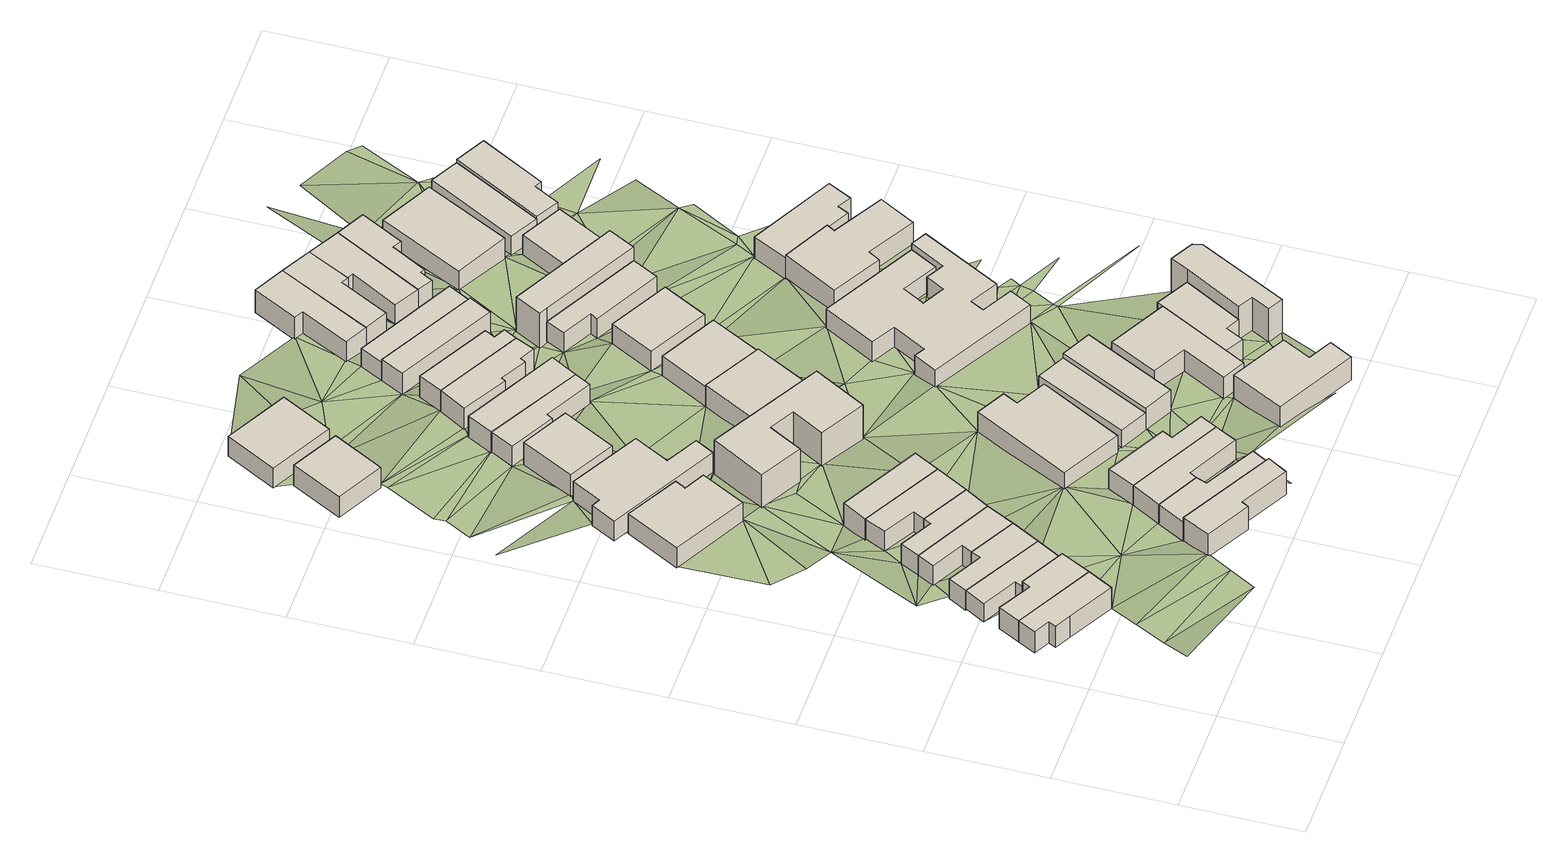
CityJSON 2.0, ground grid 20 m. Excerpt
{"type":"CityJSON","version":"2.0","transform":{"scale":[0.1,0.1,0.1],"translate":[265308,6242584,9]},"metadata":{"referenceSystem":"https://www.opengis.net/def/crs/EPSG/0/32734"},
"CityObjects":{
"building1":{"type":"Building","attributes":{"address":"36 Burns Road Salt River Cape Town","building":"house","building:levels":1,"building_height":4.1,"roof_height":18.3,"ground_height":14.2,"plus_code":"4FRW3F96+MC8"},"geometry":[{"type":"Solid","lod":"1","boundaries":[[[[0,1,2,3]],[[1,4,5,2]],[[4,6,7,5]],[[6,8,9,7]],[[8,10,11,9]],[[10,12,13,11]],[[12,0,3,13]],[[3,2,5,7,9,11,13]],[[12,10,8,6,4,1,0]]]]}]},
"building2":{"type":"Building","attributes":{"address":"34 Burns Road Salt River Cape Town","building":"house","building:levels":1,"building_height":4.1,"roof_height":18.3,"ground_height":14.2,"plus_code":"4FRW3F96+MCQ"},"geometry":[{"type":"Solid","lod":"1","boundaries":[[[[1,14,15,2]],[[14,16,17,15]],[[16,18,19,17]],[[18,20,21,19]],[[20,4,5,21]],[[4,1,2,5]],[[2,15,17,19,21,5]],[[4,20,18,16,14,1]]]]}]},
"building3":{"type":"Building","attributes":{"address":"32 Burns Road Salt River Cape Town","building":"house","building:levels":1,"building_height":4.1,"roof_height":17.2,"ground_height":13.1,"plus_code":"4FRW3F96+PC5"},"geometry":[{"type":"Solid","lod":"1","boundaries":[[[[22,23,24,25]],[[23,26,27,24]],[[26,28,29,27]],[[28,30,31,29]],[[30,32,33,31]],[[32,22,25,33]],[[25,24,27,29,31,33]],[[32,30,28,26,23,22]]]]}]},
"building4":{"type":"Building","attributes":{"address":"30 Burns Road Salt River Cape Town","building":"house","building:levels":1,"building_height":4.1,"roof_height":17.2,"ground_height":13.1,"plus_code":"4FRW3F96+PF6"},"geometry":[{"type":"Solid","lod":"1","boundaries":[[[[34,35,36,24]],[[35,37,38,36]],[[37,39,40,38]],[[39,41,42,40]],[[41,43,27,42]],[[43,34,24,27]],[[24,36,38,40,42,27]],[[43,41,39,37,35,34]]]]}]},
"building5":{"type":"Building","attributes":{"address":"Burns Road Salt River Cape Town","building":"house","building:levels":1,"building_height":4.1,"roof_height":17.2,"ground_height":13.1,"plus_code":"4FRW3F96+PFP"},"geometry":[{"type":"Solid","lod":"1","boundaries":[[[[35,44,45,36]],[[44,46,47,45]],[[46,48,49,47]],[[48,50,51,49]],[[50,37,38,51]],[[37,35,36,38]],[[36,45,47,49,51,38]],[[37,50,48,46,44,35]]]]}]},
"building6":{"type":"Building","attributes":{"address":"Burns Road Salt River Cape Town","building":"house","building:levels":1,"building_height":4.1,"roof_height":17.2,"ground_height":13.1,"plus_code":"4FRW3F96+QF4"},"geometry":[{"type":"Solid","lod":"1","boundaries":[[[[44,52,53,45]],[[52,54,55,53]],[[54,56,57,55]],[[56,58,59,57]],[[58,46,47,59]],[[46,44,45,47]],[[45,53,55,57,59,47]],[[46,58,56,54,52,44]]]]}]},
"building7":{"type":"Building","attributes":{"address":"27 Addison Road Salt River Cape Town","building":"house","building:levels":1,"building_height":4.1,"roof_height":16.05,"ground_height":11.95,"plus_code":"4FRW3F96+VFR"},"geometry":[{"type":"Solid","lod":"1","boundaries":[[[[60,61,62,63]],[[61,64,65,62]],[[64,66,67,65]],[[66,68,69,67]],[[68,70,71,69]],[[70,60,63,71]],[[63,62,65,67,69,71]],[[70,68,66,64,61,60]]]]}]},
"building8":{"type":"Building","attributes":{"address":"43 Burns Road Salt River Cape Town","building":"house","building:levels":1,"building_height":4.1,"roof_height":18.71,"ground_height":14.61,"plus_code":"4FRW3F96+JG5"},"geometry":[{"type":"Solid","lod":"1","boundaries":[[[[72,73,74,75]],[[73,76,77,74]],[[76,78,79,77]],[[78,80,81,79]],[[80,82,83,81]],[[82,72,75,83]],[[75,74,77,79,81,83]],[[82,80,78,76,73,72]]]]}]},
"building9":{"type":"Building","attributes":{"address":"Burns Road Salt River Cape Town","building":"house","building:levels":1,"building_height":4.1,"roof_height":17.2,"ground_height":13.1,"plus_code":"4FRW3F96+QFH"},"geometry":[{"type":"Solid","lod":"1","boundaries":[[[[52,84,85,53]],[[84,86,87,85]],[[86,88,89,87]],[[88,90,91,89]],[[90,54,55,91]],[[54,52,53,55]],[[53,85,87,89,91,55]],[[54,90,88,86,84,52]]]]}]},
"building10":{"type":"Building","attributes":{"address":"41 Burns Road Salt River Cape Town","building":"house","building:levels":1,"building_height":4.1,"roof_height":17.84,"ground_height":13.74,"plus_code":"4FRW3F96+JH7"},"geometry":[{"type":"Solid","lod":"1","boundaries":[[[[92,93,94,95]],[[93,96,97,94]],[[96,98,99,97]],[[98,100,101,99]],[[100,102,103,101]],[[102,92,95,103]],[[95,94,97,99,101,103]],[[102,100,98,96,93,92]]]]}]},
"building11":{"type":"Building","attributes":{"address":"22 Burns Road Salt River Cape Town","building":"house","building:levels":1,"building_height":4.1,"roof_height":17.2,"ground_height":13.1,"plus_code":"4FRW3F96+QGJ"},"geometry":[{"type":"Solid","lod":"1","boundaries":[[[[104,105,106,85]],[[105,107,108,106]],[[107,109,87,108]],[[109,104,85,87]],[[85,106,108,87]],[[109,107,105,104]]]]}]},
"building12":{"type":"Building","attributes":{"address":"25 Addison Road Salt River Cape Town","building":"house","building:levels":1,"building_height":4.1,"roof_height":16.05,"ground_height":11.95,"plus_code":"4FRW3F96+WF8"},"geometry":[{"type":"Solid","lod":"1","boundaries":[[[[110,111,112,113]],[[111,114,115,112]],[[114,116,117,115]],[[116,118,119,117]],[[118,120,121,119]],[[120,122,123,121]],[[122,124,125,123]],[[124,110,113,125]],[[113,112,115,117,119,121,123,125]],[[124,122,120,118,116,114,111,110]]]]}]},
"building13":{"type":"Building","attributes":{"address":"39 Burns Road Salt River Cape Town","building":"house","building:levels":1,"building_height":4.1,"roof_height":17.84,"ground_height":13.74,"plus_code":"4FRW3F96+JHM"},"geometry":[{"type":"Solid","lod":"1","boundaries":[[[[102,100,101,103]],[[100,126,127,101]],[[126,128,129,127]],[[128,130,131,129]],[[130,132,133,131]],[[132,102,103,133]],[[103,101,127,129,131,133]],[[132,130,128,126,100,102]]]]}]},
"building14":{"type":"Building","attributes":{"address":"26 Addison Road Salt River Cape Town","building":"house","building:levels":1,"building_height":4.1,"roof_height":15.08,"ground_height":10.98,"plus_code":"4FRW3FC6+3CQ"},"geometry":[{"type":"Solid","lod":"1","boundaries":[[[[134,135,136,137]],[[135,138,139,136]],[[138,140,141,139]],[[140,134,137,141]],[[137,136,139,141]],[[140,138,135,134]]]]}]},
"building15":{"type":"Building","attributes":{"address":"37 Burns Road Salt River Cape Town","building":"house","building:levels":1,"building_height":4.1,"roof_height":17.84,"ground_height":13.74,"plus_code":"4FRW3F96+MH4"},"geometry":[{"type":"Solid","lod":"1","boundaries":[[[[132,130,131,133]],[[130,142,143,131]],[[142,144,145,143]],[[144,146,147,145]],[[146,148,149,147]],[[148,132,133,149]],[[133,131,143,145,147,149]],[[148,146,144,142,130,132]]]]}]},
"building16":{"type":"Building","attributes":{"address":"23 Addison Road Salt River Cape Town","building":"house","building:levels":1,"building_height":4.1,"roof_height":16.05,"ground_height":11.95,"plus_code":"4FRW3F96+XF9"},"geometry":[{"type":"Solid","lod":"1","boundaries":[[[[150,151,152,153]],[[151,154,155,152]],[[154,156,157,155]],[[156,150,153,157]],[[153,152,155,157]],[[156,154,151,150]]]]}]},
"building17":{"type":"Building","attributes":{"address":"3 Pope Street Salt River Cape Town","building":"hall","building:levels":2,"amenity":"community_centre","building_height":6.9,"roof_height":19.05,"ground_height":12.15,"plus_code":"4FRW3F96+RHV"},"geometry":[{"type":"Solid","lod":"1","boundaries":[[[[158,159,160,161]],[[159,162,163,160]],[[162,164,165,163]],[[164,166,167,165]],[[166,168,169,167]],[[168,170,171,169]],[[170,172,173,171]],[[172,158,161,173]],[[161,160,163,165,167,169,171,173]],[[172,170,168,166,164,162,159,158]]]]}]},
"building18":{"type":"Building","attributes":{"address":"12 Pope Street Salt River Cape Town","building":"house","building:levels":1,"building_height":4.1,"roof_height":16.91,"ground_height":12.81,"plus_code":"4FRW3F96+PH9"},"geometry":[{"type":"Solid","lod":"1","boundaries":[[[[174,175,176,177]],[[175,178,179,176]],[[178,180,181,179]],[[180,182,183,181]],[[182,184,185,183]],[[184,174,177,185]],[[177,176,179,181,183,185]],[[184,182,180,178,175,174]]]]}]},
"building19":{"type":"Building","attributes":{"address":"24 Addison Road Salt River Cape Town","building":"house","building:levels":1,"building_height":4.1,"roof_height":14.92,"ground_height":10.82,"plus_code":"4FRW3FC6+4F6"},"geometry":[{"type":"Solid","lod":"1","boundaries":[[[[186,187,188,189]],[[187,190,191,188]],[[190,192,193,191]],[[192,186,189,193]],[[189,188,191,193]],[[192,190,187,186]]]]}]},
"building20":{"type":"Building","attributes":{"address":"21 Addison Road Salt River Cape Town","building":"house","building:levels":1,"building_height":4.1,"roof_height":15.49,"ground_height":11.39,"plus_code":"4FRW3F96+XGM"},"geometry":[{"type":"Solid","lod":"1","boundaries":[[[[194,195,196,197]],[[195,198,199,196]],[[198,200,201,199]],[[200,202,203,201]],[[202,204,205,203]],[[204,194,197,205]],[[197,196,199,201,203,205]],[[204,202,200,198,195,194]]]]}]},
"building21":{"type":"Building","attributes":{"address":"14 Pope Street Salt River Cape Town","building":"house","building:levels":1,"building_height":4.1,"roof_height":16.91,"ground_height":12.81,"plus_code":"4FRW3F96+MJW"},"geometry":[{"type":"Solid","lod":"1","boundaries":[[[[206,207,208,209]],[[207,210,211,208]],[[210,212,213,211]],[[212,206,209,213]],[[209,208,211,213]],[[212,210,207,206]]]]}]},
"building22":{"type":"Building","attributes":{"address":"19 Addison Road Salt River Cape Town","building":"house","building:levels":1,"building_height":4.1,"roof_height":15.49,"ground_height":11.39,"plus_code":"4FRW3F96+XGW"},"geometry":[{"type":"Solid","lod":"1","boundaries":[[[[214,215,197,196]],[[215,216,217,197]],[[216,218,219,217]],[[218,214,196,219]],[[196,197,217,219]],[[218,216,215,214]]]]}]},
"building23":{"type":"Building","attributes":{"address":"Burns Road Salt River Cape Town","building":"house","building:levels":1,"building_height":4.1,"roof_height":16.25,"ground_height":12.15,"plus_code":"4FRW3F96+VHG"},"geometry":[{"type":"Solid","lod":"1","boundaries":[[[[220,221,222,223]],[[221,224,225,222]],[[224,226,227,225]],[[226,220,223,227]],[[223,222,225,227]],[[226,224,221,220]]]]}]},
"building24":{"type":"Building","attributes":{"address":"38 Coleridge Road Salt River Cape Town","building":"house","building:levels":1,"building_height":4.1,"roof_height":18.2,"ground_height":14.1,"plus_code":"4FRW3F96+JM3"},"geometry":[{"type":"Solid","lod":"1","boundaries":[[[[228,229,230,231]],[[229,232,233,230]],[[232,234,235,233]],[[234,236,237,235]],[[236,238,239,237]],[[238,228,231,239]],[[231,230,233,235,237,239]],[[238,236,234,232,229,228]]]]}]},
"building25":{"type":"Building","attributes":{"address":"16 Pope Street Salt River Cape Town","building":"house","building:levels":1,"building_height":4.1,"roof_height":17.84,"ground_height":13.74,"plus_code":"4FRW3F96+MJX"},"geometry":[{"type":"Solid","lod":"1","boundaries":[[[[240,241,242,243]],[[241,244,245,242]],[[244,246,247,245]],[[246,240,243,247]],[[243,242,245,247]],[[246,244,241,240]]]]}]},
"building26":{"type":"Building","attributes":{"address":"17 Addison Road Salt River Cape Town","building":"house","building:levels":1,"building_height":4.1,"roof_height":15.49,"ground_height":11.39,"plus_code":"4FRW3FC6+2GH"},"geometry":[{"type":"Solid","lod":"1","boundaries":[[[[248,249,250,251]],[[249,252,253,250]],[[252,254,255,253]],[[254,256,257,255]],[[256,258,259,257]],[[258,260,261,259]],[[260,262,263,261]],[[262,248,251,263]],[[251,250,253,255,257,259,261,263]],[[262,260,258,256,254,252,249,248]]]]}]},
"building27":{"type":"Building","attributes":{"address":"15 Addison Road Salt River Cape Town","building":"house","building:levels":1,"building_height":4.1,"roof_height":15.49,"ground_height":11.39,"plus_code":"4FRW3FC6+2HJ"},"geometry":[{"type":"Solid","lod":"1","boundaries":[[[[248,262,263,251]],[[262,264,265,263]],[[264,266,267,265]],[[266,268,269,267]],[[268,270,271,269]],[[270,248,251,271]],[[251,263,265,267,269,271]],[[270,268,266,264,262,248]]]]}]},
"building28":{"type":"Building","attributes":{"address":"Burns Road Salt River Cape Town","building":"house","building:levels":1,"building_height":4.1,"roof_height":15.71,"ground_height":11.61,"plus_code":"4FRW3F96+WJ2"},"geometry":[{"type":"Solid","lod":"1","boundaries":[[[[220,272,273,274]],[[272,275,276,273]],[[275,221,277,276]],[[221,220,274,277]],[[274,273,276,277]],[[221,275,272,220]]]]}]},
"building29":{"type":"Building","attributes":{"address":"18 Pope Street Salt River Cape Town","building":"house","building:levels":1,"building_height":4.1,"roof_height":17.53,"ground_height":13.43,"plus_code":"4FRW3F96+MM8"},"geometry":[{"type":"Solid","lod":"1","boundaries":[[[[278,279,280,281]],[[279,282,283,280]],[[282,284,285,283]],[[284,286,287,285]],[[286,288,289,287]],[[288,290,291,289]],[[290,278,281,291]],[[281,280,283,285,287,289,291]],[[290,288,286,284,282,279,278]]]]}]},
"building30":{"type":"Building","attributes":{"address":"13 Addison Road Salt River Cape Town","building":"house","building:levels":1,"building_height":4.1,"roof_height":15.17,"ground_height":11.07,"plus_code":"4FRW3FC6+3H3"},"geometry":[{"type":"Solid","lod":"1","boundaries":[[[[292,293,294,295]],[[293,296,297,294]],[[296,298,299,297]],[[298,292,295,299]],[[295,294,297,299]],[[298,296,293,292]]]]}]},
"building31":{"type":"Building","attributes":{"address":"20 Pope Street Salt River Cape Town","building":"house","building:levels":1,"building_height":4.1,"roof_height":17.53,"ground_height":13.43,"plus_code":"4FRW3F96+MP3"},"geometry":[{"type":"Solid","lod":"1","boundaries":[[[[300,301,302,303]],[[301,304,281,302]],[[304,305,291,281]],[[305,306,307,291]],[[306,308,309,307]],[[308,310,311,309]],[[310,300,303,311]],[[303,302,281,291,307,309,311]],[[310,308,306,305,304,301,300]]]]}]},
"building32":{"type":"Building","attributes":{"address":"11 Addison Road Salt River Cape Town","building":"house","building:levels":1,"building_height":4.1,"roof_height":14.63,"ground_height":10.53,"plus_code":"4FRW3FC6+3H8"},"geometry":[{"type":"Solid","lod":"1","boundaries":[[[[298,312,313,314]],[[312,315,316,313]],[[315,292,317,316]],[[292,298,314,317]],[[314,313,316,317]],[[292,315,312,298]]]]}]},
"building33":{"type":"Building","attributes":{"address":"14A Burns Road Salt River Cape Town","building":"house","building:levels":1,"building_height":4.1,"roof_height":15.71,"ground_height":11.61,"plus_code":"4FRW3F96+WJV"},"geometry":[{"type":"Solid","lod":"1","boundaries":[[[[318,319,320,321]],[[319,322,323,320]],[[322,324,325,323]],[[324,318,321,325]],[[321,320,323,325]],[[324,322,319,318]]]]}]},
"building34":{"type":"Building","attributes":{"address":"33A Burns Road Salt River Cape Town","building":"house","building:levels":1,"building_height":4.1,"roof_height":15.88,"ground_height":11.78,"plus_code":"4FRW3F96+RM3"},"geometry":[{"type":"Solid","lod":"1","boundaries":[[[[326,327,328,329]],[[327,330,331,328]],[[330,332,333,331]],[[332,334,335,333]],[[334,336,337,335]],[[336,338,339,337]],[[338,340,341,339]],[[340,342,343,341]],[[342,344,345,343]],[[344,346,347,345]],[[346,348,349,347]],[[348,350,351,349]],[[350,352,353,351]],[[352,354,355,353]],[[354,356,357,355]],[[356,358,359,357]],[[358,360,361,359]],[[360,362,363,361]],[[362,364,365,363]],[[364,326,329,365]],[[329,328,331,333,335,337,339,341,343,345,347,349,351,353,355,357,359,361,363,365]],[[364,362,360,358,356,354,352,350,348,346,344,342,340,338,336,334,332,330,327,326]]]]}]},
"building35":{"type":"Building","attributes":{"address":"2 Tennyson Street Salt River Cape Town","building":"house","building:levels":1,"building_height":4.1,"roof_height":14.63,"ground_height":10.53,"plus_code":"4FRW3FC6+4H7"},"geometry":[{"type":"Solid","lod":"1","boundaries":[[[[366,367,368,369]],[[367,370,371,368]],[[370,372,373,371]],[[372,374,375,373]],[[374,376,377,375]],[[376,366,369,377]],[[369,368,371,373,375,377]],[[376,374,372,370,367,366]]]]}]},
"building36":{"type":"Building","attributes":{"address":"36 Coleridge Road Salt River Cape Town","building":"house","building:levels":2,"building_height":6.9,"roof_height":20.33,"ground_height":13.43,"plus_code":"4FRW3F96+MP5"},"geometry":[{"type":"Solid","lod":"1","boundaries":[[[[310,378,379,380]],[[378,381,382,379]],[[381,383,384,382]],[[383,385,386,384]],[[385,387,388,386]],[[387,389,390,388]],[[389,300,391,390]],[[300,310,380,391]],[[380,379,382,384,386,388,390,391]],[[300,389,387,385,383,381,378,310]]]]}]},
"building37":{"type":"Building","attributes":{"address":"14 Burns Road Salt River Cape Town","building":"house","building:levels":1,"building_height":4.1,"roof_height":15.17,"ground_height":11.07,"plus_code":"4FRW3F96+XJG"},"geometry":[{"type":"Solid","lod":"1","boundaries":[[[[392,393,394,395]],[[393,396,397,394]],[[396,398,399,397]],[[398,400,401,399]],[[400,402,403,401]],[[402,392,395,403]],[[395,394,397,399,401,403]],[[402,400,398,396,393,392]]]]}]},
"building38":{"type":"Building","attributes":{"address":"4 Tennyson Street Salt River Cape Town","building":"house","building:levels":1,"building_height":4.1,"roof_height":14.63,"ground_height":10.53,"plus_code":"4FRW3FC6+4JC"},"geometry":[{"type":"Solid","lod":"1","boundaries":[[[[404,405,369,406]],[[405,407,377,369]],[[407,408,409,377]],[[408,410,411,409]],[[410,412,413,411]],[[412,404,406,413]],[[406,369,377,409,411,413]],[[412,410,408,407,405,404]]]]}]},
"building39":{"type":"Building","attributes":{"address":"12 Burns Road Salt River Cape Town","building":"house","building:levels":2,"building_height":6.9,"roof_height":17.97,"ground_height":11.07,"plus_code":"4FRW3F96+XJX"},"geometry":[{"type":"Solid","lod":"1","boundaries":[[[[414,415,416,417]],[[415,418,419,416]],[[418,420,421,419]],[[420,422,423,421]],[[422,414,417,423]],[[417,416,419,421,423]],[[422,420,418,415,414]]]]}]},
"building40":{"type":"Building","attributes":{"address":"6 Tennyson Street Salt River Cape Town","building":"house","building:levels":1,"building_height":4.1,"roof_height":14.63,"ground_height":10.53,"plus_code":"4FRW3FC6+3JV"},"geometry":[{"type":"Solid","lod":"1","boundaries":[[[[424,404,406,425]],[[404,412,413,406]],[[412,426,427,413]],[[426,428,429,427]],[[428,430,431,429]],[[430,424,425,431]],[[425,406,413,427,429,431]],[[430,428,426,412,404,424]]]]}]},
"building41":{"type":"Building","attributes":{"address":"8 Tennyson Street Salt River Cape Town","building":"house","building:levels":1,"building_height":4.1,"roof_height":14.63,"ground_height":10.53,"plus_code":"4FRW3FC6+4M2"},"geometry":[{"type":"Solid","lod":"1","boundaries":[[[[424,430,431,425]],[[430,432,433,431]],[[432,434,435,433]],[[434,436,437,435]],[[436,438,439,437]],[[438,440,441,439]],[[440,442,443,441]],[[442,424,425,443]],[[425,431,433,435,437,439,441,443]],[[442,440,438,436,434,432,430,424]]]]}]},
"building42":{"type":"Building","attributes":{"address":"31 Burns Road Salt River Cape Town","building":"house","building:levels":1,"building_height":4.1,"roof_height":15.88,"ground_height":11.78,"plus_code":"4FRW3F96+VP7"},"geometry":[{"type":"Solid","lod":"1","boundaries":[[[[444,445,446,447]],[[445,448,449,446]],[[448,450,451,449]],[[450,452,453,451]],[[452,454,455,453]],[[454,456,457,455]],[[456,458,459,457]],[[458,444,447,459]],[[447,446,449,451,453,455,457,459]],[[458,456,454,452,450,448,445,444]]]]}]},
"building43":{"type":"Building","attributes":{"address":"10 Burns Road Salt River Cape Town","building":"house","building:levels":1,"building_height":4.1,"roof_height":14.79,"ground_height":10.69,"plus_code":"4FRW3FC6+2M8"},"geometry":[{"type":"Solid","lod":"1","boundaries":[[[[460,461,462,463]],[[461,464,465,462]],[[464,466,467,465]],[[466,460,463,467]],[[463,462,465,467]],[[466,464,461,460]]]]}]},
"building44":{"type":"Building","attributes":{"address":"10 Tennyson Street Salt River Cape Town","building":"house","building:levels":1,"building_height":4.1,"roof_height":14.63,"ground_height":10.53,"plus_code":"4FRW3FC6+3MF"},"geometry":[{"type":"Solid","lod":"1","boundaries":[[[[468,469,470,471]],[[469,472,473,470]],[[472,474,475,473]],[[474,468,471,475]],[[471,470,473,475]],[[474,472,469,468]]]]}]},
"building45":{"type":"Building","attributes":{"address":"29 Burns Road Salt River Cape Town","building":"house","building:levels":1,"building_height":4.1,"roof_height":15.31,"ground_height":11.21,"plus_code":"4FRW3F96+VPQ"},"geometry":[{"type":"Solid","lod":"1","boundaries":[[[[476,477,478,479]],[[477,480,481,478]],[[480,482,483,481]],[[482,484,485,483]],[[484,486,487,485]],[[486,488,489,487]],[[488,476,479,489]],[[479,478,481,483,485,487,489]],[[488,486,484,482,480,477,476]]]]}]},
"building46":{"type":"Building","attributes":{"address":"12 Tennyson Street Salt River Cape Town","building":"house","building:levels":1,"building_height":4.1,"roof_height":14.24,"ground_height":10.14,"plus_code":"4FRW3FC6+3P6"},"geometry":[{"type":"Solid","lod":"1","boundaries":[[[[490,491,492,493]],[[491,494,495,492]],[[494,496,497,495]],[[496,490,493,497]],[[493,492,495,497]],[[496,494,491,490]]]]}]},
"building47":{"type":"Building","attributes":{"address":"14 Tennyson Street Salt River Cape Town","building":"house","building:levels":1,"building_height":4.1,"roof_height":14.79,"ground_height":10.69,"plus_code":"4FRW3FC6+3P4"},"geometry":[{"type":"Solid","lod":"1","boundaries":[[[[490,496,498,499]],[[496,500,501,498]],[[500,502,503,501]],[[502,504,505,503]],[[504,506,507,505]],[[506,490,499,507]],[[499,498,501,503,505,507]],[[506,504,502,500,496,490]]]]}]},
"terrain1":{"type":"TINRelief","geometry":[{"type":"CompositeSurface","lod":"1","boundaries":[[[508,509,510]],[[511,510,512]],[[513,514,515]],[[513,516,28]],[[509,512,510]],[[517,0,511]],[[518,519,520]],[[46,520,519]],[[0,521,1]],[[512,517,511]],[[518,37,519]],[[518,39,37]],[[46,58,520]],[[14,1,521]],[[517,521,0]],[[519,37,50]],[[522,520,58]],[[14,521,523]],[[524,525,526]],[[58,88,522]],[[517,82,521]],[[525,527,526]],[[54,88,58]],[[54,58,56]],[[88,86,522]],[[524,522,525]],[[521,82,528]],[[90,88,54]],[[522,86,107]],[[523,521,529]],[[35,523,529]],[[530,521,528]],[[522,107,531]],[[522,531,525]],[[118,532,533]],[[35,529,44]],[[534,64,535]],[[530,529,521]],[[533,536,118]],[[52,44,529]],[[531,107,537]],[[118,538,539]],[[60,525,531]],[[198,540,539]],[[535,64,110]],[[529,530,148]],[[61,60,64]],[[538,198,539]],[[541,100,98]],[[537,107,542]],[[543,531,537]],[[540,195,544]],[[60,531,162]],[[542,107,545]],[[100,128,126]],[[64,60,110]],[[118,546,538]],[[195,547,544]],[[529,148,548]],[[549,550,551]],[[541,128,100]],[[52,529,180]],[[542,543,537]],[[52,180,84]],[[60,162,110]],[[549,551,541]],[[198,195,540]],[[116,546,118]],[[198,538,156]],[[148,146,548]],[[128,541,551]],[[543,542,552]],[[192,553,554]],[[180,545,84]],[[555,547,556]],[[114,111,116]],[[128,551,130]],[[557,110,162]],[[542,545,558]],[[559,146,144]],[[554,134,192]],[[542,560,552]],[[561,548,146]],[[547,195,556]],[[111,110,557]],[[559,144,142]],[[156,200,198]],[[130,551,562]],[[116,154,546]],[[180,558,545]],[[561,146,563]],[[563,146,559]],[[564,555,556]],[[565,134,555]],[[154,200,156]],[[116,111,221]],[[548,561,174]],[[564,565,555]],[[162,566,557]],[[567,559,142]],[[559,567,563]],[[551,568,562]],[[557,221,111]],[[142,130,236]],[[202,200,154]],[[562,236,130]],[[116,569,154]],[[293,192,134]],[[202,154,569]],[[567,142,570]],[[569,116,221]],[[558,180,571]],[[178,175,572]],[[174,561,207]],[[556,573,564]],[[572,175,174]],[[186,192,574]],[[570,142,236]],[[293,134,565]],[[557,566,575]],[[178,571,180]],[[572,207,178]],[[186,576,577]],[[574,192,293]],[[566,558,578]],[[174,207,572]],[[216,573,556]],[[207,571,178]],[[571,579,558]],[[578,558,579]],[[570,580,567]],[[236,581,570]],[[293,565,582]],[[580,583,567]],[[575,566,578]],[[221,275,569]],[[583,246,567]],[[186,574,576]],[[584,585,573]],[[293,292,574]],[[194,569,322]],[[236,234,581]],[[578,220,575]],[[216,584,573]],[[569,275,322]],[[574,292,315]],[[268,293,582]],[[581,306,305]],[[279,246,583]],[[234,586,587]],[[306,581,234]],[[584,260,258]],[[588,578,579]],[[216,260,584]],[[216,194,396]],[[589,574,315]],[[571,207,590]],[[207,206,590]],[[319,194,322]],[[275,591,322]],[[592,576,574]],[[216,396,260]],[[579,593,594]],[[592,574,589]],[[381,306,234]],[[396,194,319]],[[220,578,595]],[[588,579,594]],[[587,383,234]],[[588,595,578]],[[590,206,246]],[[268,596,293]],[[308,306,310]],[[597,262,260]],[[591,275,272]],[[310,306,381]],[[301,246,279]],[[396,597,260]],[[315,407,589]],[[234,383,381]],[[324,322,591]],[[264,268,266]],[[264,262,597]],[[272,220,595]],[[381,378,310]],[[393,597,396]],[[279,304,301]],[[315,408,407]],[[396,319,400]],[[268,264,596]],[[272,324,591]],[[598,264,597]],[[400,398,396]],[[592,589,599]],[[598,596,264]],[[600,246,301]],[[246,600,590]],[[408,315,601]],[[318,400,319]],[[596,598,602]],[[603,604,605]],[[324,272,444]],[[601,428,408]],[[605,604,606]],[[272,595,444]],[[410,408,428]],[[606,590,607]],[[607,590,600]],[[600,301,389]],[[301,300,389]],[[608,400,318]],[[344,348,346]],[[350,348,344]],[[609,602,598]],[[430,428,601]],[[595,610,611]],[[444,595,611]],[[612,606,607]],[[410,428,412]],[[613,605,606]],[[609,601,602]],[[412,428,426]],[[430,601,432]],[[324,614,318]],[[612,613,606]],[[344,352,350]],[[615,605,613]],[[601,609,432]],[[610,595,354]],[[616,605,615]],[[598,415,617]],[[352,344,342]],[[609,598,618]],[[436,434,432]],[[436,432,609]],[[600,619,607]],[[614,324,444]],[[598,617,618]],[[620,615,613]],[[621,605,616]],[[318,614,608]],[[622,613,612]],[[352,342,354]],[[605,621,623]],[[624,610,625]],[[436,609,440]],[[610,354,625]],[[623,338,605]],[[354,342,340]],[[626,608,627]],[[624,625,340]],[[625,354,340]],[[438,436,440]],[[466,617,415]],[[623,621,628]],[[627,608,614]],[[618,617,461]],[[629,624,340]],[[440,609,630]],[[340,338,629]],[[618,461,631]],[[632,415,626]],[[627,614,633]],[[634,631,461]],[[635,636,637]],[[627,632,626]],[[632,466,415]],[[630,442,440]],[[461,460,634]],[[631,468,618]],[[638,460,466]],[[486,633,614]],[[632,627,633]],[[442,639,424]],[[634,460,640]],[[632,638,466]],[[468,442,630]],[[638,640,460]],[[491,468,631]],[[633,641,632]],[[640,638,642]],[[642,643,640]],[[468,644,442]],[[645,638,632]],[[646,442,644]],[[491,644,468]],[[647,642,638]],[[490,644,491]],[[490,506,644]],[[646,644,648]],[[648,644,649]]]}]}
},
"vertices":[
[135,206,49],[158,248,49],[158,248,93],[135,206,93],[26,319,49],[26,319,93],[10,289,49],[10,289,93],[37,275,49],[37,275,93],[30,262,49],[30,262,93],[57,248,49],[57,248,93],
[184,298,49],[184,298,93],[109,338,49],[109,338,93],[101,324,49],[101,324,93],[45,355,49],[45,355,93],
[184,298,45],[210,344,45],[210,344,82],[184,298,82],[76,417,45],[76,417,82],[56,383,45],[56,383,82],[116,351,45],[116,351,82],[109,338,45],[109,338,82],
[210,344,41],[236,391,41],[236,391,82],[158,433,41],[158,433,82],[151,417,41],[151,417,82],[93,448,41],[93,448,82],[76,417,41],
[260,438,41],[260,438,82],[128,507,41],[128,507,82],[113,479,41],[113,479,82],[168,450,41],[168,450,82],
[285,479,41],[285,479,82],[206,522,41],[206,522,82],[200,509,41],[200,509,82],[144,539,41],[144,539,82],
[213,870,29],[178,888,29],[178,888,70],[213,870,70],[188,906,29],[188,906,70],[100,954,29],[100,954,70],[50,863,29],[50,863,70],[173,796,29],[173,796,70],
[283,99,49],[358,59,49],[358,59,97],[283,99,97],[364,70,49],[364,70,97],[446,26,49],[446,26,97],[466,59,49],[466,59,97],[307,145,49],[307,145,97],
[315,533,41],[315,533,82],[181,606,41],[181,606,82],[163,570,41],[163,570,82],[216,541,41],[216,541,82],
[307,145,47],[466,59,47],[466,59,88],[307,145,88],[483,89,47],[483,89,88],[397,136,47],[397,136,88],[404,154,47],[404,154,88],[332,191,47],[332,191,88],
[315,533,35],[338,575,35],[338,575,82],[204,647,35],[204,647,82],[181,606,35],
[263,870,29],[281,902,29],[281,902,70],[263,870,70],[227,931,29],[227,931,70],[259,990,29],[259,990,70],[143,1053,29],[143,1053,70],[116,1004,29],[116,1004,70],[101,1011,29],[101,1011,70],[78,969,29],[78,969,70],
[411,166,47],[411,166,88],[498,121,47],[498,121,88],[517,157,47],[517,157,88],[360,240,47],[360,240,88],
[143,1426,18],[64,1468,18],[64,1468,61],[143,1426,61],[18,1383,18],[18,1383,61],[97,1341,18],[97,1341,61],
[532,185,47],[532,185,88],[476,214,47],[476,214,88],[485,231,47],[485,231,88],[383,285,47],[383,285,88],
[155,1061,24],[233,1019,24],[233,1019,70],[155,1061,70],[281,1107,24],[281,1107,70],[202,1149,24],[202,1149,70],
[397,675,29],[447,763,29],[447,763,100],[397,675,100],[260,867,29],[260,867,100],[209,777,29],[209,777,100],[279,738,29],[279,738,100],[310,794,29],[310,794,100],[352,771,29],[352,771,100],[321,717,29],[321,717,100],
[540,434,38],[489,461,38],[489,461,79],[540,434,79],[502,486,38],[502,486,79],[453,512,38],[453,512,79],[365,350,38],[365,350,79],[465,296,38],[465,296,79],
[202,1525,18],[97,1581,18],[97,1581,59],[202,1525,59],[50,1496,18],[50,1496,59],[156,1440,18],[156,1440,59],
[370,1118,24],[214,1203,24],[214,1203,65],[370,1118,65],[193,1164,24],[193,1164,65],[269,1124,24],[269,1124,65],[275,1134,24],[275,1134,65],[355,1091,24],[355,1091,65],
[602,423,38],[554,447,38],[554,447,79],[602,423,79],[477,293,38],[477,293,79],[524,270,38],[524,270,79],
[214,1203,21],[370,1118,21],[395,1162,21],[395,1162,65],[237,1246,21],[237,1246,65],
[495,869,26],[398,922,26],[398,922,72],[495,869,72],[351,837,26],[351,837,72],[449,784,26],[449,784,72],
[716,5,44],[737,44,44],[737,44,92],[716,5,92],[697,65,44],[697,65,92],[722,113,44],[722,113,92],[628,163,44],[628,163,92],[582,76,44],[582,76,92],
[602,423,34],[524,270,34],[524,270,88],[602,423,88],[573,245,34],[573,245,88],[652,398,34],[652,398,88],
[278,1302,21],[251,1257,21],[251,1257,65],[278,1302,65],[326,1215,21],[326,1215,65],[330,1222,21],[330,1222,65],[374,1198,21],[374,1198,65],[379,1207,21],[379,1207,65],[404,1194,21],[404,1194,65],[419,1226,21],[419,1226,65],
[431,1248,21],[431,1248,65],[412,1258,21],[412,1258,65],[421,1275,21],[421,1275,65],[299,1341,21],[299,1341,65],
[540,953,26],[540,953,67],[495,869,67],[443,1004,26],[443,1004,67],[398,922,67],
[746,310,34],[650,361,34],[650,361,85],[746,310,85],[608,282,34],[608,282,85],[665,252,34],[665,252,85],[625,178,34],[625,178,85],[664,158,34],[664,158,85],[682,191,34],[682,191,85],
[319,1407,18],[299,1369,18],[299,1369,62],[319,1407,62],[464,1280,18],[464,1280,62],[485,1318,18],[485,1318,62],
[806,290,44],[751,320,44],[751,320,85],[806,290,85],[746,310,44],[682,191,44],[712,174,44],[712,174,85],[728,204,44],[728,204,85],[751,192,44],[751,192,85],
[506,1357,18],[506,1357,56],[485,1318,56],[339,1445,18],[339,1445,56],[319,1407,56],
[587,1043,26],[488,1096,26],[488,1096,67],[587,1043,67],[448,1023,26],[448,1023,67],[547,969,26],[547,969,67],
[530,602,28],[707,506,28],[707,506,69],[530,602,69],[727,543,28],[727,543,69],[676,571,28],[676,571,69],[688,593,28],[688,593,69],[735,567,28],[735,567,69],[808,701,28],[808,701,69],[782,715,28],[782,715,69],[749,656,28],[749,656,69],[719,672,28],[719,672,69],[702,641,28],[702,641,69],[664,661,28],[664,661,69],[685,698,28],[685,698,69],[744,666,28],[744,666,69],[769,711,28],[769,711,69],[610,797,28],[610,797,69],[561,710,28],[561,710,69],[601,688,28],[601,688,69],[570,631,28],[570,631,69],[552,641,28],[552,641,69],
[466,1607,9],[414,1634,9],[414,1634,56],[466,1607,56],[374,1560,9],[374,1560,56],[389,1552,9],[389,1552,56],[346,1471,9],[346,1471,56],[384,1451,9],[384,1451,56],
[775,178,44],[775,178,113],[751,192,113],[758,147,44],[758,147,113],[784,134,44],[784,134,113],[863,283,44],[863,283,113],[859,298,44],[859,298,113],[820,319,44],[820,319,113],[806,290,113],
[633,1106,21],[469,1193,21],[469,1193,62],[633,1106,62],[453,1162,21],[453,1162,62],[504,1135,21],[504,1135,62],[497,1122,21],[497,1122,62],[610,1063,21],[610,1063,62],
[516,1580,15],[466,1607,15],[516,1580,56],[384,1451,15],[423,1431,15],[423,1431,56],[467,1514,15],[467,1514,56],[479,1508,15],[479,1508,56],
[633,1106,17],[657,1151,17],[657,1151,90],[633,1106,90],[479,1244,17],[479,1244,90],[455,1200,17],[455,1200,90],[469,1193,17],[469,1193,90],
[568,1551,15],[568,1551,56],[489,1504,15],[489,1504,56],[444,1423,15],[444,1423,56],[485,1400,15],[485,1400,56],
[510,1385,15],[510,1385,56],[522,1407,15],[522,1407,56],[529,1403,15],[529,1403,56],[562,1462,15],[562,1462,56],[577,1454,15],[577,1454,56],[616,1526,15],[616,1526,56],
[703,889,22],[651,797,22],[651,797,69],[703,889,69],[734,751,22],[734,751,69],[746,771,22],[746,771,69],[826,726,22],[826,726,69],[860,786,22],[860,786,69],[775,834,22],[775,834,69],[783,848,22],[783,848,69],
[711,1246,17],[641,1283,17],[641,1283,58],[711,1246,58],[595,1198,17],[595,1198,58],[665,1161,17],[665,1161,58],
[702,1448,11],[613,1494,11],[613,1494,56],[702,1448,56],[540,1353,11],[540,1353,56],[629,1307,11],[629,1307,56],
[703,889,17],[783,848,17],[783,848,63],[703,889,63],[823,827,17],[823,827,63],[832,845,17],[832,845,63],[855,833,17],[855,833,63],[876,873,17],[876,873,63],[733,947,17],[733,947,63],
[768,1425,11],[721,1450,11],[721,1450,52],[768,1425,52],[639,1300,11],[639,1300,52],[686,1274,11],[686,1274,52],
[686,1274,58],[768,1425,58],[724,1253,11],[724,1253,58],[747,1295,11],[747,1295,58],[759,1289,11],[759,1289,58],[819,1398,11],[819,1398,58],
[59,64,59],[234,12,56],[84,108,52],[110,160,52],[258,56,56],[109,338,52],[45,355,52],[101,324,52],[116,351,52],[283,99,56],[93,448,45],[113,479,45],[60,489,45],[249,225,49],[143,648,35],[210,344,49],[95,673,38],[173,796,35],[46,715,38],[50,863,32],[332,191,49],[365,350,49],[360,240,49],[209,777,35],[1,1131,26],[101,1011,32],[100,954,32],[78,969,32],[116,1004,32],[249,735,35],[155,1061,29],[26,1180,26],[50,1224,26],[483,89,54],[321,717,35],[279,738,35],[48,1243,26],[338,575,41],[233,1019,29],[93,1329,26],[465,296,47],[466,59,54],[466,24,54],[507,103,54],[310,794,35],[50,1496,20],[64,1468,20],[97,1341,26],[237,1246,24],[351,837,35],[397,675,32],[500,225,47],[352,771,35],[477,293,47],[582,76,54],[524,270,47],[251,1257,24],[278,1302,24],[447,763,32],[573,245,47],[675,17,51],[355,1091,29],[625,178,44],[530,602,38],[500,475,38],[326,1215,24],[249,1480,18],[449,784,32],[274,1616,12],[97,1581,20],[500,735,31],[552,641,32],[665,252,44],[664,158,44],[299,1341,24],[608,282,47],[374,1198,24],[330,1222,24],[697,65,51],[737,44,51],[561,710,32],[346,1471,18],[707,506,34],[500,980,26],[374,1560,15],[570,631,32],[601,688,32],[610,797,32],[464,1280,21],[455,1200,21],[479,1244,21],[389,1552,15],[750,475,34],[506,1357,21],[485,1318,21],[688,593,34],[676,571,34],[735,567,34],[727,543,34],[752,484,34],[610,1063,26],[540,1353,21],[734,751,28],[651,797,28],[771,520,34],[777,543,34],[733,947,22],[763,573,34],[778,599,34],[595,1198,21],[629,1307,17],[914,398,30],[786,560,34],[790,621,28],[851,504,34],[799,641,28],[746,771,28],[750,735,28],[633,1106,22],[750,980,22],[818,617,28],[826,726,28],[613,1494,15],[639,1300,17],[800,1086,22],[767,983,22],[686,1274,17],[783,848,28],[775,834,28],[823,827,28],[750,1230,17],[639,1683,6],[724,1253,17],[814,1067,22],[759,1289,17],[747,1295,17],[750,1480,11],[844,1167,17],[698,1649,6],[872,1231,17],[784,1602,11],[802,1583,11]
]}
